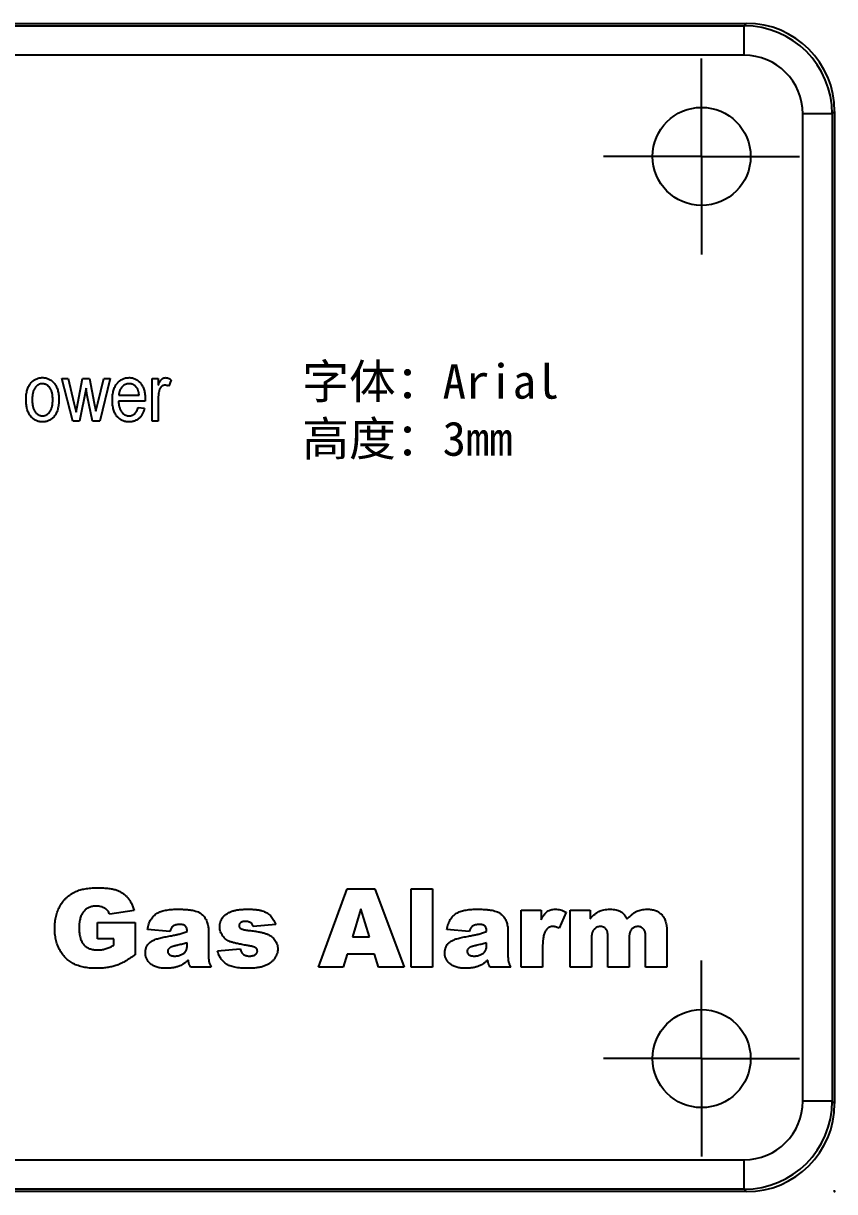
# Model space of a CAD drawing. Header units: millimetres. Extents: x 0 to 594, y 0 to 420.
# Drawn here: x 278.4 to 361.1, y 141.3 to 260.4 of the extents above; entities that cross this region are included whole.
import ezdxf

# ---------------------------------------------------------------- set-up
doc = ezdxf.new("R2010")
doc.units = ezdxf.units.MM
doc.header["$PDSIZE"] = -1
doc.layers.add('10', color=7, linetype='Continuous')

# ---------------------------------------------------------------- blocks, each defined once
blk = doc.blocks.new('SW_CENTERMARKSYMBOL_0')
at = {"layer": '10', "color": 0}
for p, q in [((0, 5), (0, 10)), ((0, 0), (0, 5)), ((-5, 0), (-10, 0)), ((0, 0), (-5, 0)), ((0, 0), (0, -5)), ((0, 0), (5, 0)), ((5, 0), (10, 0)), ((0, -5), (0, -10))]:
    blk.add_line(p, q, dxfattribs=at)
blk = doc.blocks.new('SW_CENTERMARKSYMBOL_3')
at = {"layer": '10', "color": 0}
for p, q in [((0, 5), (0, 10)), ((0, 0), (0, 5)), ((-5, 0), (-10, 0)), ((0, 0), (-5, 0)), ((0, 0), (0, -5)), ((0, 0), (5, 0)), ((5, 0), (10, 0)), ((0, -5), (0, -10))]:
    blk.add_line(p, q, dxfattribs=at)

msp = doc.modelspace()

# ---------------------------------------------------------------- linework, layer by layer
at = {"color": 7, "linetype": 'Continuous', "lineweight": 25}
for p, q in [((238.98, 260.424), (352.131, 260.424)), ((239.229, 260.176), (351.883, 260.176)), ((351.883, 260.176), (352.131, 260.424)), ((351.883, 257.178), (351.883, 260.176)), ((351.883, 257.178), (239.229, 257.178)), ((361.126, 251.43), (360.878, 251.182)), ((361.126, 251.43), (361.126, 150.279)), ((357.88, 150.527), (357.88, 251.182)), ((360.878, 251.182), (357.88, 251.182)), ((360.878, 251.182), (360.878, 150.527)), ((282.309, 224.218), (282.95, 224.218)), ((283.407, 219.854), (282.309, 224.218)), ((282.95, 224.218), (283.534, 221.718)), ((283.919, 221.682), (284.422, 224.218)), ((284.422, 224.218), (285.11, 224.218)), ((285.11, 224.218), (285.607, 221.698)), ((285.978, 221.706), (286.577, 224.218)), ((287.218, 224.218), (286.177, 219.854)), ((286.577, 224.218), (287.218, 224.218)), ((291.504, 224.218), (292.127, 224.218)), ((291.504, 219.854), (291.504, 224.218)), ((292.127, 224.218), (292.127, 223.522)), ((293.452, 224.062), (293.218, 223.439)), ((284.764, 223.205), (284.107, 219.854)), ((284.892, 222.462), (284.764, 223.205)), ((283.534, 221.718), (283.751, 220.789)), ((283.751, 220.789), (283.919, 221.682)), ((285.431, 219.854), (284.892, 222.462)), ((285.607, 221.698), (285.777, 220.867)), ((285.777, 220.867), (285.978, 221.706)), ((290.803, 221.88), (288.075, 221.88)), ((288.113, 222.504), (290.179, 222.504)), ((290.806, 222.073), (290.803, 221.88)), ((292.127, 222.117), (292.127, 219.854)), ((290.101, 221.257), (290.725, 221.179)), ((284.107, 219.854), (283.407, 219.854)), ((286.177, 219.854), (285.431, 219.854)), ((292.127, 219.854), (291.504, 219.854)), ((308.478, 164.164), (311.41, 172.164)), ((311.41, 172.164), (314.223, 172.164)), ((314.223, 172.164), (317.205, 164.164)), ((317.933, 172.164), (320.114, 172.164)), ((317.933, 164.164), (317.933, 172.164)), ((320.114, 172.164), (320.114, 164.164)), ((289.673, 169.946), (287.179, 169.566)), ((312.79, 170.118), (311.942, 167.28)), ((313.671, 167.28), (312.79, 170.118)), ((329.153, 169.982), (331.186, 169.982)), ((329.153, 164.164), (329.153, 169.982)), ((331.186, 169.982), (331.186, 168.992)), ((333.725, 169.8), (333.02, 168.157)), ((334.14, 169.982), (336.173, 169.982)), ((334.14, 164.164), (334.14, 169.982)), ((336.173, 169.982), (336.173, 169.089)), ((285.933, 168.735), (289.777, 168.735)), ((285.933, 167.073), (285.933, 168.735)), ((289.777, 168.735), (289.777, 165.435)), ((293.309, 167.8), (291.023, 168.008)), ((304.114, 168.527), (301.829, 168.319)), ((323.855, 167.8), (321.569, 168.008)), ((287.595, 167.073), (285.933, 167.073)), ((287.595, 166.402), (287.595, 167.073)), ((297.257, 167.954), (297.257, 165.396)), ((311.942, 167.28), (313.671, 167.28)), ((327.803, 167.954), (327.803, 165.396)), ((336.322, 167.092), (336.322, 164.164)), ((337.985, 164.164), (337.985, 167.324)), ((340.166, 167.133), (340.166, 164.164)), ((341.829, 164.164), (341.829, 167.441)), ((344.011, 167.802), (344.011, 164.164)), ((295.075, 166.367), (295.075, 166.657)), ((298.192, 165.826), (300.478, 166.034)), ((325.621, 166.367), (325.621, 166.657)), ((331.335, 166.086), (331.335, 164.164)), ((311.415, 165.514), (311.011, 164.164)), ((314.2, 165.514), (311.415, 165.514)), ((314.605, 164.164), (314.2, 165.514)), ((297.536, 164.164), (295.442, 164.164)), ((311.011, 164.164), (308.478, 164.164)), ((317.205, 164.164), (314.605, 164.164)), ((320.114, 164.164), (317.933, 164.164)), ((328.082, 164.164), (325.988, 164.164)), ((331.335, 164.164), (329.153, 164.164)), ((336.322, 164.164), (334.14, 164.164)), ((340.166, 164.164), (337.985, 164.164)), ((344.011, 164.164), (341.829, 164.164)), ((360.878, 150.527), (357.88, 150.527)), ((360.878, 150.527), (361.126, 150.279)), ((239.229, 144.531), (351.883, 144.531)), ((351.883, 141.532), (351.883, 144.531)), ((352.131, 141.284), (238.98, 141.284)), ((351.883, 141.532), (239.229, 141.532)), ((352.131, 141.284), (351.883, 141.532))]:
    msp.add_line(p, q, dxfattribs=at)
at = {"color": 7, "linetype": 'Continuous'}
for q in [(361.049, 141.284), (361.126, 141.438)]:
    msp.add_line((361.126, 141.284), q, dxfattribs=at)
at = {"color": 7, "linetype": 'Continuous', "lineweight": 25}
for centre in [(347.556, 246.854), (347.556, 154.854)]:
    msp.add_circle(centre, 5, dxfattribs=at)
for centre, major_axis, ratio, start_param, end_param in [((351.876, 251.174), (6.367, 6.367), 0.9995934, 5.4983961, 7.0679745), ((352.12, 251.419), (-6.372, -6.372), 0.9987828, 2.3568035, 3.9263818), ((351.876, 251.174), (-4.248, -4.248), 0.9987828, 2.3568035, 3.9263818), ((351.876, 150.534), (-4.248, 4.248), 0.9987828, 2.3568035, 3.9263818), ((351.876, 150.534), (6.367, -6.367), 0.9995934, 5.4983961, 7.0679745), ((352.12, 150.29), (-6.372, 6.372), 0.9987828, 2.3568035, 3.9263818)]:
    msp.add_ellipse(centre, major_axis=major_axis, ratio=ratio, start_param=start_param, end_param=end_param, dxfattribs=at)
for points, knots in [([(278.647, 222.036), (278.648, 222.127), (278.651, 222.302), (278.672, 222.557), (278.711, 222.795), (278.76, 223.015), (278.828, 223.219), (278.909, 223.406), (279.005, 223.575), (279.117, 223.727), (279.24, 223.86), (279.37, 223.978), (279.51, 224.075), (279.657, 224.156), (279.812, 224.219), (279.975, 224.264), (280.146, 224.291), (280.263, 224.294), (280.322, 224.296)], [0, 0, 0, 0, 0.0857885, 0.1664595, 0.2420111, 0.3134663, 0.3807164, 0.4449487, 0.5060989, 0.5652478, 0.6226765, 0.6777026, 0.7312604, 0.7839272, 0.8362008, 0.88929, 0.9437894, 1, 1, 1, 1]), ([(280.322, 224.296), (280.381, 224.294), (280.496, 224.292), (280.664, 224.264), (280.825, 224.219), (280.98, 224.157), (281.126, 224.075), (281.266, 223.978), (281.396, 223.86), (281.52, 223.727), (281.634, 223.577), (281.731, 223.409), (281.815, 223.226), (281.881, 223.027), (281.933, 222.813), (281.97, 222.583), (281.994, 222.337), (281.996, 222.168), (281.998, 222.081)], [0, 0, 0, 0, 0.0562995, 0.1104844, 0.1640181, 0.2170998, 0.2702389, 0.3246247, 0.3805014, 0.4390827, 0.4992994, 0.5612524, 0.625211, 0.6923896, 0.7627612, 0.8371679, 0.9163986, 1, 1, 1, 1]), ([(287.452, 222), (287.453, 222.09), (287.456, 222.266), (287.479, 222.522), (287.517, 222.761), (287.568, 222.984), (287.637, 223.19), (287.719, 223.379), (287.817, 223.553), (287.93, 223.708), (288.056, 223.846), (288.189, 223.966), (288.33, 224.069), (288.48, 224.151), (288.638, 224.217), (288.804, 224.263), (288.978, 224.29), (289.096, 224.294), (289.157, 224.296)], [0, 0, 0, 0, 0.0845141, 0.1643975, 0.239575, 0.310424, 0.3775135, 0.4416377, 0.5030546, 0.5629955, 0.6209211, 0.676452, 0.7301819, 0.7834275, 0.8359129, 0.8894099, 0.9438484, 1, 1, 1, 1]), ([(289.157, 224.296), (289.214, 224.294), (289.328, 224.292), (289.495, 224.264), (289.654, 224.219), (289.806, 224.156), (289.951, 224.076), (290.086, 223.975), (290.216, 223.859), (290.338, 223.725), (290.449, 223.574), (290.545, 223.407), (290.625, 223.222), (290.693, 223.024), (290.743, 222.808), (290.781, 222.577), (290.802, 222.33), (290.805, 222.16), (290.806, 222.073)], [0, 0, 0, 0, 0.05571, 0.1096942, 0.1626575, 0.2151959, 0.2681752, 0.3220198, 0.377796, 0.4360484, 0.496318, 0.558287, 0.6225024, 0.6899117, 0.7608135, 0.8358625, 0.9157198, 1, 1, 1, 1]), ([(292.127, 223.522), (292.143, 223.559), (292.174, 223.631), (292.223, 223.733), (292.269, 223.826), (292.315, 223.909), (292.36, 223.982), (292.404, 224.045), (292.447, 224.098), (292.502, 224.155), (292.574, 224.211), (292.665, 224.261), (292.763, 224.29), (292.83, 224.294), (292.864, 224.296)], [0, 0, 0, 0, 0.1074642, 0.2071278, 0.29815, 0.3815951, 0.4571066, 0.5239784, 0.584878, 0.6371486, 0.7325112, 0.8235648, 0.9106768, 1, 1, 1, 1]), ([(292.864, 224.296), (292.913, 224.293), (293.012, 224.287), (293.161, 224.239), (293.311, 224.166), (293.404, 224.098), (293.452, 224.062)], [0, 0, 0, 0, 0.2261087, 0.4629557, 0.7199783, 1, 1, 1, 1]), ([(280.306, 223.673), (280.271, 223.672), (280.201, 223.67), (280.099, 223.649), (280.001, 223.617), (279.906, 223.573), (279.816, 223.515), (279.73, 223.444), (279.649, 223.36), (279.57, 223.266), (279.5, 223.157), (279.437, 223.036), (279.385, 222.901), (279.343, 222.753), (279.31, 222.593), (279.288, 222.419), (279.273, 222.233), (279.271, 222.105), (279.27, 222.039)], [0, 0, 0, 0, 0.0492081, 0.0969393, 0.1444395, 0.1924372, 0.2419393, 0.2932723, 0.3471776, 0.4041515, 0.4641378, 0.5270228, 0.5937147, 0.6648418, 0.7403695, 0.8212685, 0.9079297, 1, 1, 1, 1]), ([(281.374, 222.039), (281.373, 222.105), (281.372, 222.234), (281.356, 222.421), (281.335, 222.595), (281.3, 222.755), (281.258, 222.903), (281.204, 223.037), (281.143, 223.159), (281.07, 223.267), (280.991, 223.362), (280.907, 223.445), (280.819, 223.515), (280.726, 223.573), (280.627, 223.617), (280.524, 223.649), (280.417, 223.669), (280.343, 223.672), (280.306, 223.673)], [0, 0, 0, 0, 0.091482, 0.1770647, 0.2569569, 0.3322047, 0.4019111, 0.4679781, 0.5305767, 0.5896588, 0.646279, 0.7003021, 0.751512, 0.8013431, 0.8502641, 0.8992993, 0.9491772, 1, 1, 1, 1]), ([(289.159, 223.673), (289.125, 223.672), (289.056, 223.67), (288.956, 223.655), (288.86, 223.629), (288.767, 223.596), (288.68, 223.549), (288.594, 223.496), (288.514, 223.431), (288.438, 223.357), (288.367, 223.275), (288.306, 223.184), (288.253, 223.088), (288.207, 222.985), (288.171, 222.874), (288.143, 222.757), (288.122, 222.633), (288.116, 222.547), (288.113, 222.504)], [0, 0, 0, 0, 0.0594958, 0.1174389, 0.1739166, 0.2305455, 0.2871443, 0.3443615, 0.4035442, 0.4648568, 0.5273461, 0.5892104, 0.6524346, 0.7166105, 0.7836038, 0.8526243, 0.924924, 1, 1, 1, 1]), ([(289.929, 223.293), (289.903, 223.323), (289.853, 223.382), (289.77, 223.461), (289.68, 223.525), (289.587, 223.58), (289.487, 223.621), (289.383, 223.652), (289.272, 223.669), (289.197, 223.671), (289.159, 223.673)], [0, 0, 0, 0, 0.13280389, 0.26054432, 0.38394825, 0.50526464, 0.62543418, 0.74663483, 0.87123095, 1, 1, 1, 1]), ([(290.179, 222.504), (290.175, 222.546), (290.168, 222.629), (290.149, 222.749), (290.127, 222.861), (290.097, 222.964), (290.064, 223.059), (290.024, 223.144), (289.981, 223.223), (289.946, 223.27), (289.929, 223.293)], [0, 0, 0, 0, 0.1531168, 0.2969032, 0.4331483, 0.55985, 0.6800428, 0.7916702, 0.8981674, 1, 1, 1, 1]), ([(292.238, 223.008), (292.221, 222.937), (292.186, 222.794), (292.153, 222.574), (292.132, 222.348), (292.129, 222.194), (292.127, 222.117)], [0, 0, 0, 0, 0.2427339, 0.4890531, 0.7416066, 1, 1, 1, 1]), ([(292.796, 223.517), (292.765, 223.515), (292.704, 223.512), (292.616, 223.484), (292.531, 223.443), (292.453, 223.383), (292.381, 223.309), (292.322, 223.221), (292.272, 223.12), (292.25, 223.046), (292.238, 223.008)], [0, 0, 0, 0, 0.11284825, 0.22377075, 0.33901013, 0.46095846, 0.58597847, 0.71645366, 0.85313719, 1, 1, 1, 1]), ([(293.218, 223.439), (293.182, 223.451), (293.112, 223.474), (293.005, 223.498), (292.9, 223.514), (292.83, 223.516), (292.796, 223.517)], [0, 0, 0, 0, 0.2631914, 0.5150109, 0.7599583, 1, 1, 1, 1]), ([(280.322, 219.776), (280.264, 219.778), (280.148, 219.781), (279.978, 219.808), (279.816, 219.853), (279.662, 219.918), (279.515, 219.998), (279.376, 220.097), (279.245, 220.214), (279.122, 220.348), (279.009, 220.5), (278.912, 220.669), (278.83, 220.857), (278.762, 221.06), (278.71, 221.28), (278.675, 221.517), (278.65, 221.771), (278.648, 221.946), (278.647, 222.036)], [0, 0, 0, 0, 0.0555166, 0.1097085, 0.1624978, 0.2149871, 0.2677243, 0.3210391, 0.3766823, 0.4341879, 0.4936446, 0.5554023, 0.619368, 0.6871951, 0.7584593, 0.8340522, 0.9144817, 1, 1, 1, 1]), ([(279.27, 222.039), (279.271, 221.972), (279.273, 221.842), (279.288, 221.654), (279.31, 221.479), (279.345, 221.319), (279.386, 221.17), (279.44, 221.035), (279.502, 220.913), (279.574, 220.804), (279.653, 220.709), (279.738, 220.627), (279.826, 220.557), (279.919, 220.499), (280.017, 220.455), (280.12, 220.423), (280.228, 220.403), (280.301, 220.401), (280.338, 220.4)], [0, 0, 0, 0, 0.0918285, 0.1777697, 0.2580302, 0.3331055, 0.4031864, 0.4696189, 0.5315789, 0.5909885, 0.6474789, 0.7009891, 0.7520816, 0.8017985, 0.8506073, 0.8995302, 0.9492937, 1, 1, 1, 1]), ([(281.998, 222.081), (281.996, 221.987), (281.994, 221.805), (281.972, 221.541), (281.934, 221.296), (281.884, 221.068), (281.817, 220.861), (281.737, 220.67), (281.64, 220.499), (281.529, 220.346), (281.407, 220.212), (281.276, 220.095), (281.137, 219.997), (280.99, 219.916), (280.834, 219.854), (280.671, 219.808), (280.499, 219.781), (280.382, 219.778), (280.322, 219.776)], [0, 0, 0, 0, 0.0880029, 0.1701932, 0.2473127, 0.319619, 0.3873721, 0.451254, 0.5122102, 0.5708399, 0.6272114, 0.6814696, 0.7342801, 0.7862119, 0.8381078, 0.8904561, 0.944195, 1, 1, 1, 1]), ([(280.338, 220.4), (280.373, 220.401), (280.442, 220.403), (280.544, 220.423), (280.642, 220.455), (280.735, 220.5), (280.825, 220.559), (280.912, 220.628), (280.994, 220.712), (281.071, 220.808), (281.144, 220.917), (281.206, 221.039), (281.258, 221.175), (281.3, 221.323), (281.335, 221.483), (281.356, 221.658), (281.372, 221.844), (281.373, 221.972), (281.374, 222.039)], [0, 0, 0, 0, 0.0485861, 0.0962602, 0.1431675, 0.1913493, 0.2403169, 0.291669, 0.3455099, 0.4028526, 0.4630769, 0.5263885, 0.5935262, 0.6645681, 0.7401213, 0.8214825, 0.9080399, 1, 1, 1, 1]), ([(289.151, 219.776), (289.089, 219.778), (288.967, 219.781), (288.79, 219.809), (288.621, 219.853), (288.462, 219.918), (288.312, 219.998), (288.17, 220.096), (288.039, 220.214), (287.917, 220.348), (287.807, 220.499), (287.712, 220.668), (287.63, 220.851), (287.565, 221.05), (287.514, 221.265), (287.478, 221.496), (287.456, 221.743), (287.453, 221.912), (287.452, 222)], [0, 0, 0, 0, 0.0587342, 0.1153448, 0.1704941, 0.2241815, 0.2780627, 0.3321372, 0.3879138, 0.4452969, 0.5044393, 0.5652916, 0.6287049, 0.6949858, 0.7648294, 0.8386967, 0.9169777, 1, 1, 1, 1]), ([(288.075, 221.88), (288.079, 221.821), (288.086, 221.706), (288.109, 221.539), (288.137, 221.383), (288.177, 221.239), (288.222, 221.105), (288.277, 220.983), (288.34, 220.871), (288.413, 220.773), (288.49, 220.685), (288.573, 220.609), (288.66, 220.545), (288.751, 220.492), (288.845, 220.45), (288.945, 220.421), (289.048, 220.403), (289.118, 220.401), (289.154, 220.4)], [0, 0, 0, 0, 0.0876154, 0.1703022, 0.2482334, 0.3213962, 0.390473, 0.4560938, 0.5188127, 0.5787792, 0.6364257, 0.6914924, 0.7441559, 0.7953715, 0.8457411, 0.8962952, 0.947255, 1, 1, 1, 1]), ([(290.725, 221.179), (290.711, 221.123), (290.685, 221.013), (290.633, 220.855), (290.575, 220.707), (290.508, 220.57), (290.434, 220.444), (290.352, 220.327), (290.262, 220.222), (290.163, 220.129), (290.058, 220.045), (289.946, 219.973), (289.829, 219.912), (289.704, 219.863), (289.575, 219.824), (289.439, 219.796), (289.297, 219.781), (289.2, 219.778), (289.151, 219.776)], [0, 0, 0, 0, 0.0751741, 0.1473105, 0.2160446, 0.281929, 0.3451374, 0.4065198, 0.4664265, 0.5254375, 0.5833276, 0.640593, 0.6982152, 0.7555755, 0.8140407, 0.8738961, 0.9360548, 1, 1, 1, 1]), ([(289.154, 220.4), (289.209, 220.402), (289.316, 220.407), (289.469, 220.448), (289.609, 220.517), (289.737, 220.612), (289.85, 220.735), (289.948, 220.885), (290.035, 221.06), (290.079, 221.189), (290.101, 221.257)], [0, 0, 0, 0, 0.1186653, 0.2319162, 0.3428354, 0.456337, 0.5756178, 0.7041314, 0.8450426, 1, 1, 1, 1]), ([(281.569, 168.164), (281.57, 168.27), (281.573, 168.48), (281.6, 168.79), (281.641, 169.088), (281.702, 169.377), (281.778, 169.655), (281.871, 169.922), (281.981, 170.179), (282.11, 170.424), (282.253, 170.658), (282.414, 170.877), (282.591, 171.081), (282.783, 171.272), (282.99, 171.449), (283.215, 171.608), (283.454, 171.756), (283.623, 171.84), (283.709, 171.883)], [0, 0, 0, 0, 0.0703438, 0.1384063, 0.2047395, 0.2692872, 0.3325911, 0.3945676, 0.455969, 0.5168011, 0.5772287, 0.6364884, 0.6959596, 0.7552762, 0.8147859, 0.8754114, 0.9369381, 1, 1, 1, 1]), ([(283.709, 171.883), (283.78, 171.914), (283.925, 171.978), (284.157, 172.056), (284.407, 172.119), (284.675, 172.176), (284.96, 172.217), (285.263, 172.246), (285.583, 172.264), (285.802, 172.266), (285.915, 172.268)], [0, 0, 0, 0, 0.1031563, 0.210993, 0.3254605, 0.4459547, 0.5739474, 0.7083852, 0.8503323, 1, 1, 1, 1]), ([(285.915, 172.268), (286.023, 172.267), (286.232, 172.266), (286.535, 172.255), (286.817, 172.236), (287.078, 172.208), (287.317, 172.175), (287.536, 172.133), (287.734, 172.084), (287.967, 172.005), (288.233, 171.889), (288.525, 171.714), (288.789, 171.505), (289.023, 171.26), (289.228, 170.981), (289.407, 170.669), (289.559, 170.322), (289.634, 170.074), (289.673, 169.946)], [0, 0, 0, 0, 0.0668585, 0.1290777, 0.1873799, 0.241165, 0.2911333, 0.3367616, 0.3788392, 0.4168938, 0.4884413, 0.5578653, 0.6266197, 0.6956539, 0.7663877, 0.8400658, 0.9177573, 1, 1, 1, 1]), ([(285.808, 170.397), (285.743, 170.396), (285.616, 170.393), (285.431, 170.369), (285.256, 170.326), (285.091, 170.268), (284.936, 170.192), (284.791, 170.101), (284.656, 169.993), (284.533, 169.868), (284.421, 169.725), (284.324, 169.562), (284.243, 169.38), (284.176, 169.179), (284.125, 168.959), (284.088, 168.72), (284.068, 168.462), (284.064, 168.284), (284.062, 168.191)], [0, 0, 0, 0, 0.0609307, 0.1187602, 0.1746226, 0.229019, 0.2825666, 0.335912, 0.3893129, 0.4441992, 0.5002179, 0.5593806, 0.621142, 0.6869172, 0.7573025, 0.8327852, 0.913212, 1, 1, 1, 1]), ([(287.179, 169.566), (287.153, 169.631), (287.102, 169.757), (286.99, 169.926), (286.853, 170.07), (286.69, 170.189), (286.503, 170.284), (286.292, 170.35), (286.058, 170.391), (285.893, 170.395), (285.808, 170.397)], [0, 0, 0, 0, 0.1207439, 0.2371374, 0.3505313, 0.4665306, 0.5871529, 0.7139049, 0.8508068, 1, 1, 1, 1]), ([(291.023, 168.008), (291.044, 168.11), (291.083, 168.306), (291.165, 168.579), (291.256, 168.819), (291.365, 169.027), (291.495, 169.212), (291.648, 169.38), (291.823, 169.537), (291.956, 169.627), (292.023, 169.673)], [0, 0, 0, 0, 0.1563502, 0.2980568, 0.4247664, 0.5390437, 0.6487216, 0.7609122, 0.877732, 1, 1, 1, 1]), ([(292.023, 169.673), (292.079, 169.706), (292.195, 169.774), (292.394, 169.852), (292.619, 169.924), (292.871, 169.98), (293.142, 170.027), (293.427, 170.06), (293.722, 170.083), (293.923, 170.085), (294.025, 170.086)], [0, 0, 0, 0, 0.0924902, 0.1953543, 0.3099047, 0.435692, 0.5696384, 0.7088989, 0.8514733, 1, 1, 1, 1]), ([(294.025, 170.086), (294.106, 170.085), (294.265, 170.085), (294.497, 170.081), (294.716, 170.07), (294.924, 170.06), (295.118, 170.043), (295.301, 170.024), (295.471, 170.001), (295.678, 169.968), (295.92, 169.909), (296.188, 169.809), (296.433, 169.678), (296.575, 169.564), (296.645, 169.508)], [0, 0, 0, 0, 0.088842, 0.1735547, 0.2535896, 0.329513, 0.4008314, 0.4675449, 0.5302832, 0.5885094, 0.697681, 0.8015221, 0.9014468, 1, 1, 1, 1]), ([(296.645, 169.508), (296.692, 169.464), (296.787, 169.375), (296.906, 169.211), (297.01, 169.022), (297.097, 168.813), (297.166, 168.594), (297.219, 168.377), (297.252, 168.164), (297.255, 168.024), (297.257, 167.954)], [0, 0, 0, 0, 0.111171, 0.2282334, 0.3528813, 0.4874436, 0.6237248, 0.7542056, 0.8786374, 1, 1, 1, 1]), ([(298.4, 168.282), (298.404, 168.374), (298.412, 168.554), (298.475, 168.813), (298.58, 169.053), (298.729, 169.27), (298.912, 169.464), (299.127, 169.634), (299.375, 169.774), (299.604, 169.868), (299.803, 169.933), (299.969, 169.972), (300.146, 170.008), (300.335, 170.038), (300.537, 170.058), (300.752, 170.074), (300.978, 170.084), (301.134, 170.085), (301.213, 170.086)], [0, 0, 0, 0, 0.07318041, 0.14334124, 0.21177108, 0.28110476, 0.35165903, 0.42421269, 0.49886333, 0.57840402, 0.62100477, 0.66592697, 0.71393613, 0.76504456, 0.81887431, 0.87602792, 0.93652766, 1, 1, 1, 1]), ([(301.213, 170.086), (301.297, 170.085), (301.458, 170.083), (301.692, 170.078), (301.909, 170.064), (302.109, 170.049), (302.291, 170.026), (302.457, 169.999), (302.606, 169.967), (302.781, 169.917), (302.978, 169.841), (303.197, 169.729), (303.393, 169.593), (303.571, 169.435), (303.732, 169.251), (303.876, 169.037), (304.007, 168.794), (304.078, 168.618), (304.114, 168.527)], [0, 0, 0, 0, 0.0698818, 0.1352455, 0.1961549, 0.252149, 0.3033633, 0.3502831, 0.3930022, 0.431208, 0.5021599, 0.5701452, 0.6363492, 0.7019142, 0.7694407, 0.8409259, 0.9176616, 1, 1, 1, 1]), ([(321.569, 168.008), (321.589, 168.11), (321.629, 168.306), (321.71, 168.579), (321.801, 168.819), (321.911, 169.027), (322.04, 169.212), (322.193, 169.38), (322.369, 169.537), (322.501, 169.627), (322.569, 169.673)], [0, 0, 0, 0, 0.1563502, 0.2980568, 0.4247664, 0.5390437, 0.6487216, 0.7609122, 0.877732, 1, 1, 1, 1]), ([(322.569, 169.673), (322.624, 169.706), (322.74, 169.774), (322.939, 169.852), (323.165, 169.924), (323.417, 169.98), (323.687, 170.027), (323.972, 170.06), (324.268, 170.083), (324.468, 170.085), (324.571, 170.086)], [0, 0, 0, 0, 0.0924902, 0.1953543, 0.3099047, 0.435692, 0.5696384, 0.7088989, 0.8514733, 1, 1, 1, 1]), ([(324.571, 170.086), (324.652, 170.085), (324.81, 170.085), (325.042, 170.081), (325.262, 170.07), (325.469, 170.06), (325.664, 170.043), (325.846, 170.024), (326.016, 170.001), (326.224, 169.968), (326.465, 169.909), (326.734, 169.809), (326.978, 169.678), (327.12, 169.564), (327.191, 169.508)], [0, 0, 0, 0, 0.088842, 0.1735547, 0.2535896, 0.329513, 0.4008314, 0.4675449, 0.5302832, 0.5885094, 0.697681, 0.8015221, 0.9014468, 1, 1, 1, 1]), ([(327.191, 169.508), (327.237, 169.464), (327.332, 169.375), (327.452, 169.211), (327.556, 169.022), (327.642, 168.813), (327.712, 168.594), (327.764, 168.377), (327.797, 168.164), (327.801, 168.024), (327.803, 167.954)], [0, 0, 0, 0, 0.11117099, 0.22823339, 0.35288126, 0.4874436, 0.62372482, 0.75420558, 0.87863737, 1, 1, 1, 1]), ([(331.186, 168.992), (331.236, 169.088), (331.329, 169.27), (331.486, 169.511), (331.644, 169.706), (331.811, 169.853), (331.991, 169.959), (332.185, 170.034), (332.4, 170.078), (332.549, 170.083), (332.626, 170.086)], [0, 0, 0, 0, 0.1689576, 0.3177897, 0.4461549, 0.5576377, 0.6613494, 0.7686548, 0.8803278, 1, 1, 1, 1]), ([(332.626, 170.086), (332.712, 170.082), (332.889, 170.074), (333.159, 170.017), (333.442, 169.928), (333.628, 169.844), (333.725, 169.8)], [0, 0, 0, 0, 0.2246747, 0.4647634, 0.7222776, 1, 1, 1, 1]), ([(336.173, 169.089), (336.247, 169.174), (336.39, 169.336), (336.618, 169.55), (336.848, 169.725), (337.083, 169.861), (337.331, 169.965), (337.6, 170.035), (337.893, 170.078), (338.095, 170.083), (338.2, 170.086)], [0, 0, 0, 0, 0.1438837, 0.2764341, 0.3983854, 0.5117472, 0.6233178, 0.7413739, 0.8657371, 1, 1, 1, 1]), ([(338.2, 170.086), (338.312, 170.083), (338.522, 170.077), (338.821, 170.03), (339.084, 169.955), (339.312, 169.841), (339.512, 169.698), (339.689, 169.524), (339.848, 169.32), (339.935, 169.168), (339.98, 169.089)], [0, 0, 0, 0, 0.1539124, 0.292116, 0.417383, 0.5320785, 0.6427898, 0.7568068, 0.8748655, 1, 1, 1, 1]), ([(339.98, 169.089), (340.022, 169.136), (340.106, 169.227), (340.235, 169.353), (340.359, 169.471), (340.481, 169.575), (340.6, 169.667), (340.715, 169.749), (340.828, 169.818), (340.976, 169.897), (341.175, 169.973), (341.432, 170.04), (341.714, 170.079), (341.911, 170.083), (342.014, 170.086)], [0, 0, 0, 0, 0.081094, 0.1577428, 0.2305255, 0.2985973, 0.3625421, 0.4224973, 0.4782675, 0.5313894, 0.6367771, 0.7488079, 0.8693941, 1, 1, 1, 1]), ([(342.014, 170.086), (342.09, 170.084), (342.239, 170.082), (342.456, 170.055), (342.66, 170.011), (342.851, 169.952), (343.029, 169.873), (343.195, 169.778), (343.348, 169.665), (343.486, 169.534), (343.611, 169.385), (343.719, 169.216), (343.809, 169.027), (343.884, 168.82), (343.939, 168.592), (343.982, 168.346), (344.006, 168.08), (344.009, 167.896), (344.011, 167.802)], [0, 0, 0, 0, 0.0660466, 0.1287556, 0.1886202, 0.2460639, 0.3018175, 0.3569783, 0.4111875, 0.4658295, 0.521331, 0.578597, 0.6388956, 0.7021266, 0.7692266, 0.840953, 0.9180454, 1, 1, 1, 1]), ([(285.808, 164.06), (285.691, 164.061), (285.462, 164.064), (285.128, 164.087), (284.81, 164.125), (284.509, 164.176), (284.225, 164.244), (283.956, 164.327), (283.704, 164.423), (283.469, 164.538), (283.248, 164.667), (283.04, 164.81), (282.844, 164.967), (282.664, 165.142), (282.493, 165.327), (282.337, 165.53), (282.194, 165.747), (282.062, 165.976), (281.946, 166.218), (281.845, 166.47), (281.761, 166.732), (281.691, 167.001), (281.635, 167.279), (281.597, 167.566), (281.574, 167.862), (281.571, 168.062), (281.569, 168.164)], [0, 0, 0, 0, 0.0522466, 0.1021759, 0.1496572, 0.1950577, 0.2385775, 0.2803399, 0.3205318, 0.3592498, 0.397074, 0.4346359, 0.4719488, 0.5090636, 0.5467204, 0.5846419, 0.6232063, 0.6627381, 0.702755, 0.7431241, 0.784037, 0.8252695, 0.8674298, 0.9106232, 0.954764, 1, 1, 1, 1]), ([(284.062, 168.191), (284.064, 168.093), (284.067, 167.905), (284.089, 167.632), (284.128, 167.382), (284.181, 167.152), (284.249, 166.944), (284.333, 166.758), (284.434, 166.592), (284.55, 166.449), (284.682, 166.327), (284.824, 166.221), (284.978, 166.128), (285.145, 166.057), (285.324, 165.999), (285.514, 165.959), (285.717, 165.934), (285.856, 165.931), (285.928, 165.93)], [0, 0, 0, 0, 0.0874564, 0.1684004, 0.2436803, 0.3136237, 0.3782321, 0.4387519, 0.495993, 0.5502312, 0.6031963, 0.6556503, 0.7084985, 0.7627883, 0.8180829, 0.8758696, 0.9361982, 1, 1, 1, 1]), ([(293.624, 168.342), (293.592, 168.314), (293.523, 168.254), (293.443, 168.129), (293.367, 167.977), (293.329, 167.862), (293.309, 167.8)], [0, 0, 0, 0, 0.2002922, 0.4295491, 0.6942189, 1, 1, 1, 1]), ([(294.374, 168.527), (294.296, 168.525), (294.149, 168.522), (293.944, 168.488), (293.768, 168.433), (293.67, 168.371), (293.624, 168.342)], [0, 0, 0, 0, 0.2983574, 0.5606679, 0.792339, 1, 1, 1, 1]), ([(295.075, 167.8), (295.074, 167.862), (295.071, 167.978), (295.043, 168.137), (294.995, 168.267), (294.924, 168.369), (294.826, 168.443), (294.7, 168.493), (294.547, 168.523), (294.434, 168.526), (294.374, 168.527)], [0, 0, 0, 0, 0.1581442, 0.2936284, 0.4071148, 0.5065724, 0.6054594, 0.7156405, 0.8473412, 1, 1, 1, 1]), ([(301.077, 166.409), (300.985, 166.425), (300.806, 166.456), (300.55, 166.502), (300.315, 166.55), (300.103, 166.595), (299.913, 166.64), (299.745, 166.685), (299.599, 166.729), (299.434, 166.784), (299.25, 166.87), (299.048, 167), (298.867, 167.164), (298.703, 167.35), (298.568, 167.56), (298.472, 167.788), (298.411, 168.031), (298.404, 168.197), (298.4, 168.282)], [0, 0, 0, 0, 0.0779767, 0.150127, 0.2165427, 0.2762705, 0.3303043, 0.3786786, 0.4208815, 0.4569587, 0.5228668, 0.5887687, 0.655572, 0.7246542, 0.7939288, 0.8617511, 0.9297265, 1, 1, 1, 1]), ([(301.019, 168.839), (300.966, 168.838), (300.868, 168.835), (300.732, 168.811), (300.618, 168.773), (300.527, 168.716), (300.459, 168.646), (300.411, 168.57), (300.379, 168.486), (300.376, 168.427), (300.374, 168.397)], [0, 0, 0, 0, 0.1797628, 0.3358649, 0.4693256, 0.5899809, 0.6986101, 0.7992517, 0.8976039, 1, 1, 1, 1]), ([(300.374, 168.397), (300.377, 168.365), (300.382, 168.301), (300.429, 168.214), (300.501, 168.14), (300.566, 168.107), (300.6, 168.089)], [0, 0, 0, 0, 0.2394188, 0.4690599, 0.7158594, 1, 1, 1, 1]), ([(300.6, 168.089), (300.621, 168.08), (300.669, 168.06), (300.749, 168.035), (300.845, 168.011), (300.957, 167.986), (301.085, 167.965), (301.228, 167.942), (301.387, 167.919), (301.499, 167.906), (301.558, 167.899)], [0, 0, 0, 0, 0.071418, 0.1568684, 0.257787, 0.3748432, 0.5078458, 0.6555622, 0.8196709, 1, 1, 1, 1]), ([(301.585, 168.683), (301.545, 168.707), (301.463, 168.756), (301.324, 168.804), (301.175, 168.834), (301.072, 168.837), (301.019, 168.839)], [0, 0, 0, 0, 0.236618, 0.4796757, 0.7324527, 1, 1, 1, 1]), ([(301.829, 168.319), (301.816, 168.358), (301.791, 168.434), (301.736, 168.534), (301.668, 168.619), (301.613, 168.662), (301.585, 168.683)], [0, 0, 0, 0, 0.2750759, 0.5323247, 0.7675632, 1, 1, 1, 1]), ([(324.17, 168.342), (324.137, 168.314), (324.068, 168.254), (323.988, 168.129), (323.912, 167.977), (323.875, 167.862), (323.855, 167.8)], [0, 0, 0, 0, 0.2002922, 0.4295491, 0.6942189, 1, 1, 1, 1]), ([(324.92, 168.527), (324.842, 168.525), (324.695, 168.522), (324.49, 168.488), (324.313, 168.433), (324.216, 168.371), (324.17, 168.342)], [0, 0, 0, 0, 0.2983574, 0.5606679, 0.792339, 1, 1, 1, 1]), ([(325.621, 167.8), (325.619, 167.862), (325.616, 167.978), (325.589, 168.137), (325.541, 168.267), (325.47, 168.369), (325.371, 168.443), (325.245, 168.493), (325.092, 168.523), (324.98, 168.526), (324.92, 168.527)], [0, 0, 0, 0, 0.1581442, 0.2936284, 0.4071148, 0.5065724, 0.6054594, 0.7156405, 0.8473412, 1, 1, 1, 1]), ([(332.382, 168.319), (332.346, 168.319), (332.275, 168.318), (332.172, 168.298), (332.074, 168.272), (331.983, 168.232), (331.899, 168.182), (331.821, 168.12), (331.75, 168.047), (331.708, 167.992), (331.687, 167.964)], [0, 0, 0, 0, 0.1337337, 0.2612579, 0.3856092, 0.5052674, 0.6259843, 0.7452598, 0.8707569, 1, 1, 1, 1]), ([(333.02, 168.157), (332.957, 168.182), (332.838, 168.228), (332.668, 168.278), (332.519, 168.313), (332.425, 168.317), (332.382, 168.319)], [0, 0, 0, 0, 0.30895, 0.5751782, 0.8056374, 1, 1, 1, 1]), ([(337.246, 168.319), (337.181, 168.316), (337.055, 168.31), (336.875, 168.255), (336.717, 168.16), (336.598, 168.057), (336.52, 167.954), (336.465, 167.866), (336.422, 167.764), (336.384, 167.652), (336.358, 167.527), (336.336, 167.393), (336.326, 167.246), (336.323, 167.145), (336.322, 167.092)], [0, 0, 0, 0, 0.1114324, 0.2167311, 0.3203611, 0.4279954, 0.4845056, 0.5435146, 0.6065693, 0.6743873, 0.7470033, 0.8253386, 0.9095109, 1, 1, 1, 1]), ([(337.939, 167.839), (337.925, 167.874), (337.897, 167.942), (337.838, 168.035), (337.765, 168.118), (337.679, 168.188), (337.583, 168.248), (337.478, 168.29), (337.364, 168.315), (337.286, 168.318), (337.246, 168.319)], [0, 0, 0, 0, 0.1242597, 0.2457701, 0.3658147, 0.4899698, 0.6145428, 0.7390507, 0.8663197, 1, 1, 1, 1]), ([(341.084, 168.319), (341.018, 168.316), (340.891, 168.31), (340.709, 168.256), (340.55, 168.165), (340.434, 168.062), (340.357, 167.96), (340.305, 167.875), (340.263, 167.776), (340.227, 167.668), (340.2, 167.549), (340.181, 167.42), (340.167, 167.28), (340.167, 167.183), (340.166, 167.133)], [0, 0, 0, 0, 0.1157919, 0.223142, 0.3294121, 0.4373696, 0.4937917, 0.5527949, 0.6142411, 0.6814482, 0.7528808, 0.8290336, 0.9113479, 1, 1, 1, 1]), ([(341.668, 168.021), (341.628, 168.067), (341.552, 168.155), (341.408, 168.25), (341.251, 168.311), (341.14, 168.316), (341.084, 168.319)], [0, 0, 0, 0, 0.2667722, 0.5110678, 0.752737, 1, 1, 1, 1]), ([(341.829, 167.441), (341.827, 167.503), (341.825, 167.617), (341.793, 167.777), (341.745, 167.913), (341.693, 167.986), (341.668, 168.021)], [0, 0, 0, 0, 0.29975642, 0.56159038, 0.79133501, 1, 1, 1, 1]), ([(291.207, 166.631), (291.242, 166.664), (291.315, 166.733), (291.446, 166.822), (291.596, 166.905), (291.766, 166.983), (291.958, 167.052), (292.169, 167.116), (292.401, 167.176), (292.564, 167.207), (292.648, 167.224)], [0, 0, 0, 0, 0.0909544, 0.1912846, 0.298462, 0.4170791, 0.5451488, 0.6858755, 0.8363849, 1, 1, 1, 1]), ([(292.648, 167.224), (292.749, 167.243), (292.94, 167.279), (293.213, 167.331), (293.46, 167.377), (293.678, 167.422), (293.869, 167.457), (294.03, 167.495), (294.166, 167.523), (294.376, 167.574), (294.678, 167.661), (294.94, 167.753), (295.075, 167.8)], [0, 0, 0, 0, 0.1223629, 0.2341464, 0.3340737, 0.4235467, 0.5010394, 0.5675829, 0.6227779, 0.6669132, 0.8277772, 1, 1, 1, 1]), ([(301.558, 167.899), (301.647, 167.889), (301.821, 167.87), (302.071, 167.834), (302.304, 167.797), (302.52, 167.758), (302.717, 167.711), (302.896, 167.665), (303.058, 167.614), (303.248, 167.545), (303.46, 167.444), (303.687, 167.3), (303.879, 167.129), (304.039, 166.937), (304.164, 166.728), (304.257, 166.507), (304.312, 166.275), (304.319, 166.117), (304.322, 166.037)], [0, 0, 0, 0, 0.0729657, 0.1417418, 0.205371, 0.2648229, 0.3193845, 0.3697851, 0.4153594, 0.4570595, 0.5334975, 0.6056373, 0.6744077, 0.7417933, 0.8074159, 0.8716233, 0.9352404, 1, 1, 1, 1]), ([(321.752, 166.631), (321.787, 166.664), (321.861, 166.733), (321.991, 166.822), (322.141, 166.905), (322.311, 166.983), (322.503, 167.052), (322.715, 167.116), (322.947, 167.176), (323.109, 167.207), (323.194, 167.224)], [0, 0, 0, 0, 0.0909544, 0.1912846, 0.298462, 0.4170791, 0.5451488, 0.6858755, 0.8363849, 1, 1, 1, 1]), ([(323.194, 167.224), (323.294, 167.243), (323.486, 167.279), (323.759, 167.331), (324.005, 167.377), (324.223, 167.422), (324.414, 167.457), (324.576, 167.495), (324.711, 167.523), (324.922, 167.574), (325.224, 167.661), (325.486, 167.753), (325.621, 167.8)], [0, 0, 0, 0, 0.1223629, 0.2341464, 0.3340737, 0.4235467, 0.5010394, 0.5675829, 0.6227779, 0.6669132, 0.8277772, 1, 1, 1, 1]), ([(331.687, 167.964), (331.659, 167.918), (331.597, 167.821), (331.528, 167.652), (331.469, 167.457), (331.418, 167.236), (331.383, 166.986), (331.355, 166.71), (331.337, 166.407), (331.336, 166.196), (331.335, 166.086)], [0, 0, 0, 0, 0.0838794, 0.1778421, 0.2823877, 0.3994072, 0.5292041, 0.6725317, 0.8296808, 1, 1, 1, 1]), ([(337.985, 167.324), (337.984, 167.382), (337.983, 167.488), (337.975, 167.633), (337.963, 167.747), (337.946, 167.811), (337.939, 167.839)], [0, 0, 0, 0, 0.3353473, 0.614672, 0.8358253, 1, 1, 1, 1]), ([(285.928, 165.93), (285.996, 165.931), (286.133, 165.933), (286.335, 165.956), (286.533, 165.987), (286.728, 166.035), (286.928, 166.101), (287.139, 166.182), (287.364, 166.283), (287.516, 166.361), (287.595, 166.402)], [0, 0, 0, 0, 0.1177417, 0.2341965, 0.3478414, 0.4604387, 0.5782424, 0.7073085, 0.8474979, 1, 1, 1, 1]), ([(290.816, 165.617), (290.817, 165.667), (290.82, 165.766), (290.837, 165.911), (290.869, 166.048), (290.911, 166.179), (290.966, 166.303), (291.035, 166.42), (291.114, 166.531), (291.176, 166.598), (291.207, 166.631)], [0, 0, 0, 0, 0.1353537, 0.2657508, 0.3909784, 0.5132934, 0.6343575, 0.7555611, 0.8774346, 1, 1, 1, 1]), ([(292.946, 164.06), (292.861, 164.061), (292.697, 164.063), (292.459, 164.084), (292.236, 164.12), (292.029, 164.168), (291.837, 164.231), (291.661, 164.307), (291.5, 164.398), (291.358, 164.504), (291.23, 164.62), (291.121, 164.743), (291.024, 164.871), (290.95, 165.009), (290.889, 165.151), (290.847, 165.301), (290.82, 165.456), (290.817, 165.563), (290.816, 165.617)], [0, 0, 0, 0, 0.0855951, 0.1665402, 0.2421068, 0.3136842, 0.3818514, 0.4464565, 0.5083673, 0.5683754, 0.6262292, 0.6821661, 0.7359225, 0.7879728, 0.8403343, 0.8922457, 0.9456287, 1, 1, 1, 1]), ([(293.285, 166.13), (293.257, 166.105), (293.205, 166.058), (293.144, 165.976), (293.108, 165.886), (293.104, 165.824), (293.101, 165.793)], [0, 0, 0, 0, 0.27839856, 0.53102548, 0.7685958, 1, 1, 1, 1]), ([(293.101, 165.793), (293.103, 165.759), (293.107, 165.692), (293.144, 165.597), (293.201, 165.511), (293.282, 165.438), (293.385, 165.377), (293.511, 165.336), (293.656, 165.31), (293.759, 165.308), (293.814, 165.306)], [0, 0, 0, 0, 0.1063647, 0.2082956, 0.3111478, 0.4227823, 0.5453799, 0.6785778, 0.8303142, 1, 1, 1, 1]), ([(294.132, 166.42), (294.079, 166.408), (293.978, 166.384), (293.833, 166.349), (293.704, 166.312), (293.59, 166.276), (293.492, 166.239), (293.409, 166.204), (293.34, 166.169), (293.302, 166.142), (293.285, 166.13)], [0, 0, 0, 0, 0.1813792, 0.3465705, 0.4965575, 0.6270517, 0.7445179, 0.8445976, 0.9300288, 1, 1, 1, 1]), ([(293.814, 165.306), (293.874, 165.308), (293.993, 165.312), (294.167, 165.341), (294.335, 165.386), (294.493, 165.451), (294.638, 165.527), (294.764, 165.612), (294.865, 165.708), (294.946, 165.812), (295.006, 165.93), (295.047, 166.062), (295.071, 166.209), (295.074, 166.312), (295.075, 166.367)], [0, 0, 0, 0, 0.0970807, 0.1908363, 0.2840534, 0.3773032, 0.4663825, 0.5480187, 0.6215287, 0.6906981, 0.7594417, 0.833736, 0.9125583, 1, 1, 1, 1]), ([(295.075, 166.657), (294.922, 166.613), (294.61, 166.525), (294.293, 166.455), (294.132, 166.42)], [0, 0, 0, 0, 0.4931329, 1, 1, 1, 1]), ([(301.303, 164.06), (301.176, 164.061), (300.932, 164.062), (300.579, 164.086), (300.254, 164.12), (299.958, 164.17), (299.691, 164.235), (299.45, 164.311), (299.239, 164.405), (299.053, 164.514), (298.891, 164.636), (298.745, 164.77), (298.615, 164.916), (298.5, 165.075), (298.398, 165.244), (298.314, 165.427), (298.243, 165.621), (298.209, 165.757), (298.192, 165.826)], [0, 0, 0, 0, 0.0966718, 0.1864936, 0.2696053, 0.3458662, 0.415595, 0.479471, 0.5382717, 0.5919704, 0.6430256, 0.6930135, 0.7427533, 0.7924073, 0.8424208, 0.8934275, 0.9456931, 1, 1, 1, 1]), ([(300.478, 166.034), (300.499, 165.972), (300.539, 165.856), (300.623, 165.701), (300.716, 165.572), (300.825, 165.47), (300.951, 165.395), (301.095, 165.344), (301.257, 165.31), (301.371, 165.308), (301.431, 165.306)], [0, 0, 0, 0, 0.1486948, 0.2827307, 0.4018221, 0.5135422, 0.6222691, 0.7375025, 0.8630557, 1, 1, 1, 1]), ([(302.017, 166.188), (302, 166.196), (301.961, 166.214), (301.891, 166.237), (301.802, 166.263), (301.694, 166.291), (301.566, 166.318), (301.42, 166.347), (301.255, 166.378), (301.139, 166.398), (301.077, 166.409)], [0, 0, 0, 0, 0.0570627, 0.1334621, 0.2295544, 0.3438892, 0.4794525, 0.6334255, 0.805834, 1, 1, 1, 1]), ([(304.322, 166.037), (304.318, 165.955), (304.31, 165.79), (304.254, 165.545), (304.154, 165.307), (304.047, 165.112), (303.94, 164.962), (303.849, 164.855), (303.746, 164.752), (303.632, 164.657), (303.508, 164.567), (303.373, 164.482), (303.227, 164.404), (303.068, 164.333), (302.898, 164.267), (302.713, 164.213), (302.514, 164.163), (302.299, 164.128), (302.071, 164.096), (301.828, 164.076), (301.57, 164.063), (301.394, 164.061), (301.303, 164.06)], [0, 0, 0, 0, 0.060824, 0.1221916, 0.1854226, 0.2521148, 0.2866568, 0.3214128, 0.3571883, 0.3939486, 0.4316187, 0.4709472, 0.5119045, 0.5546739, 0.5997915, 0.6471752, 0.6980126, 0.7514192, 0.8085483, 0.8690053, 0.9325302, 1, 1, 1, 1]), ([(302.244, 165.831), (302.242, 165.868), (302.236, 165.939), (302.191, 166.04), (302.117, 166.125), (302.051, 166.166), (302.017, 166.188)], [0, 0, 0, 0, 0.2466622, 0.4819148, 0.7276847, 1, 1, 1, 1]), ([(302.069, 165.49), (302.096, 165.513), (302.147, 165.558), (302.203, 165.641), (302.238, 165.734), (302.242, 165.798), (302.244, 165.831)], [0, 0, 0, 0, 0.2661703, 0.5135063, 0.7529009, 1, 1, 1, 1]), ([(321.361, 165.617), (321.363, 165.667), (321.365, 165.766), (321.383, 165.911), (321.414, 166.048), (321.456, 166.179), (321.512, 166.303), (321.58, 166.42), (321.659, 166.531), (321.721, 166.598), (321.752, 166.631)], [0, 0, 0, 0, 0.1353537, 0.2657508, 0.3909784, 0.5132934, 0.6343575, 0.7555611, 0.8774346, 1, 1, 1, 1]), ([(323.491, 164.06), (323.407, 164.061), (323.242, 164.063), (323.004, 164.084), (322.782, 164.12), (322.575, 164.168), (322.383, 164.231), (322.206, 164.307), (322.046, 164.398), (321.903, 164.504), (321.776, 164.62), (321.666, 164.743), (321.57, 164.871), (321.495, 165.009), (321.434, 165.151), (321.392, 165.301), (321.365, 165.456), (321.363, 165.563), (321.361, 165.617)], [0, 0, 0, 0, 0.0855951, 0.1665402, 0.2421068, 0.3136842, 0.3818514, 0.4464565, 0.5083673, 0.5683754, 0.6262292, 0.6821661, 0.7359225, 0.7879728, 0.8403343, 0.8922457, 0.9456287, 1, 1, 1, 1]), ([(323.83, 166.13), (323.803, 166.105), (323.75, 166.058), (323.69, 165.976), (323.654, 165.886), (323.649, 165.824), (323.647, 165.793)], [0, 0, 0, 0, 0.2783986, 0.5310255, 0.7685958, 1, 1, 1, 1]), ([(323.647, 165.793), (323.649, 165.759), (323.653, 165.692), (323.689, 165.597), (323.746, 165.511), (323.828, 165.438), (323.931, 165.377), (324.056, 165.336), (324.201, 165.31), (324.305, 165.308), (324.36, 165.306)], [0, 0, 0, 0, 0.1063647, 0.2082956, 0.3111478, 0.4227823, 0.5453799, 0.6785778, 0.8303142, 1, 1, 1, 1]), ([(324.678, 166.42), (324.625, 166.408), (324.523, 166.384), (324.378, 166.349), (324.25, 166.312), (324.136, 166.276), (324.038, 166.239), (323.954, 166.204), (323.885, 166.169), (323.847, 166.142), (323.83, 166.13)], [0, 0, 0, 0, 0.1813792, 0.3465705, 0.4965575, 0.6270517, 0.7445179, 0.8445976, 0.9300288, 1, 1, 1, 1]), ([(324.36, 165.306), (324.42, 165.308), (324.538, 165.312), (324.712, 165.341), (324.88, 165.386), (325.039, 165.451), (325.183, 165.527), (325.309, 165.612), (325.411, 165.708), (325.491, 165.812), (325.551, 165.93), (325.592, 166.062), (325.617, 166.209), (325.62, 166.312), (325.621, 166.367)], [0, 0, 0, 0, 0.09708074, 0.19083629, 0.28405339, 0.37730321, 0.46638249, 0.54801865, 0.62152866, 0.69069809, 0.75944168, 0.83373604, 0.91255827, 1, 1, 1, 1]), ([(325.621, 166.657), (325.467, 166.613), (325.155, 166.525), (324.838, 166.455), (324.678, 166.42)], [0, 0, 0, 0, 0.49313289, 1, 1, 1, 1]), ([(289.777, 165.435), (289.686, 165.37), (289.509, 165.245), (289.244, 165.07), (288.989, 164.909), (288.74, 164.765), (288.5, 164.637), (288.267, 164.525), (288.043, 164.426), (287.824, 164.345), (287.603, 164.278), (287.375, 164.22), (287.138, 164.169), (286.891, 164.129), (286.634, 164.099), (286.367, 164.075), (286.091, 164.063), (285.903, 164.061), (285.808, 164.06)], [0, 0, 0, 0, 0.077721, 0.1517445, 0.2223309, 0.288822, 0.3526675, 0.4127761, 0.4697435, 0.5234022, 0.5764525, 0.631177, 0.6876809, 0.7459972, 0.8062427, 0.8685545, 0.9333614, 1, 1, 1, 1]), ([(295.202, 164.899), (295.13, 164.833), (294.991, 164.704), (294.77, 164.541), (294.552, 164.403), (294.4, 164.334), (294.327, 164.3)], [0, 0, 0, 0, 0.2750768, 0.5318422, 0.7731863, 1, 1, 1, 1]), ([(295.442, 164.164), (295.423, 164.2), (295.387, 164.267), (295.34, 164.362), (295.304, 164.444), (295.278, 164.517), (295.257, 164.592), (295.24, 164.679), (295.22, 164.783), (295.208, 164.858), (295.202, 164.899)], [0, 0, 0, 0, 0.1573505, 0.2941991, 0.4079088, 0.5007446, 0.5936737, 0.7063498, 0.841894, 1, 1, 1, 1]), ([(297.257, 165.396), (297.258, 165.331), (297.259, 165.209), (297.268, 165.038), (297.284, 164.888), (297.307, 164.754), (297.344, 164.624), (297.393, 164.484), (297.459, 164.329), (297.51, 164.221), (297.536, 164.164)], [0, 0, 0, 0, 0.1510974, 0.2858848, 0.403371, 0.5039781, 0.6040792, 0.7197126, 0.8517454, 1, 1, 1, 1]), ([(301.431, 165.306), (301.496, 165.308), (301.619, 165.312), (301.793, 165.346), (301.944, 165.403), (302.028, 165.462), (302.069, 165.49)], [0, 0, 0, 0, 0.2886644, 0.5458106, 0.7808221, 1, 1, 1, 1]), ([(325.748, 164.899), (325.676, 164.833), (325.537, 164.704), (325.316, 164.541), (325.097, 164.403), (324.946, 164.334), (324.873, 164.3)], [0, 0, 0, 0, 0.2750768, 0.5318422, 0.7731863, 1, 1, 1, 1]), ([(325.988, 164.164), (325.969, 164.2), (325.933, 164.267), (325.886, 164.362), (325.849, 164.444), (325.823, 164.517), (325.802, 164.592), (325.785, 164.679), (325.765, 164.783), (325.754, 164.858), (325.748, 164.899)], [0, 0, 0, 0, 0.1573505, 0.2941991, 0.4079088, 0.5007446, 0.5936737, 0.7063498, 0.841894, 1, 1, 1, 1]), ([(327.803, 165.396), (327.803, 165.331), (327.804, 165.209), (327.814, 165.038), (327.829, 164.888), (327.852, 164.754), (327.89, 164.624), (327.938, 164.484), (328.004, 164.329), (328.055, 164.221), (328.082, 164.164)], [0, 0, 0, 0, 0.1510974, 0.2858848, 0.403371, 0.5039781, 0.6040792, 0.7197126, 0.8517454, 1, 1, 1, 1]), ([(294.327, 164.3), (294.225, 164.262), (294.016, 164.185), (293.679, 164.114), (293.32, 164.067), (293.073, 164.062), (292.946, 164.06)], [0, 0, 0, 0, 0.2311276, 0.4740671, 0.7293234, 1, 1, 1, 1]), ([(324.873, 164.3), (324.77, 164.262), (324.561, 164.185), (324.225, 164.114), (323.866, 164.067), (323.618, 164.062), (323.491, 164.06)], [0, 0, 0, 0, 0.2311276, 0.4740671, 0.7293234, 1, 1, 1, 1])]:
    msp.add_open_spline(points, degree=3, knots=knots, dxfattribs=at)
at = {"color": 7, "linetype": 'Continuous'}
msp.add_point((361.126, 141.284), dxfattribs=at)

# ---------------------------------------------------------------- block references
at = {"layer": '10'}
for name, p in [('SW_CENTERMARKSYMBOL_3', (347.556, 246.854)), ('SW_CENTERMARKSYMBOL_0', (347.556, 154.854))]:
    msp.add_blockref(name, p, dxfattribs=at)

# ---------------------------------------------------------------- texts
at = {"insert": (306.816, 225.657), "char_height": 3.5, "attachment_point": 1}
msp.add_mtext_dynamic_manual_height_columns('{\\fSimSun|b0|i0|c134|p2;字体：}Arial\\P{\\fSimSun|b0|i0|c134|p2;高度：3mm}', width=31.11598, gutter_width=17.5, heights=[0], dxfattribs=at)

doc.saveas('drawing.dxf')
